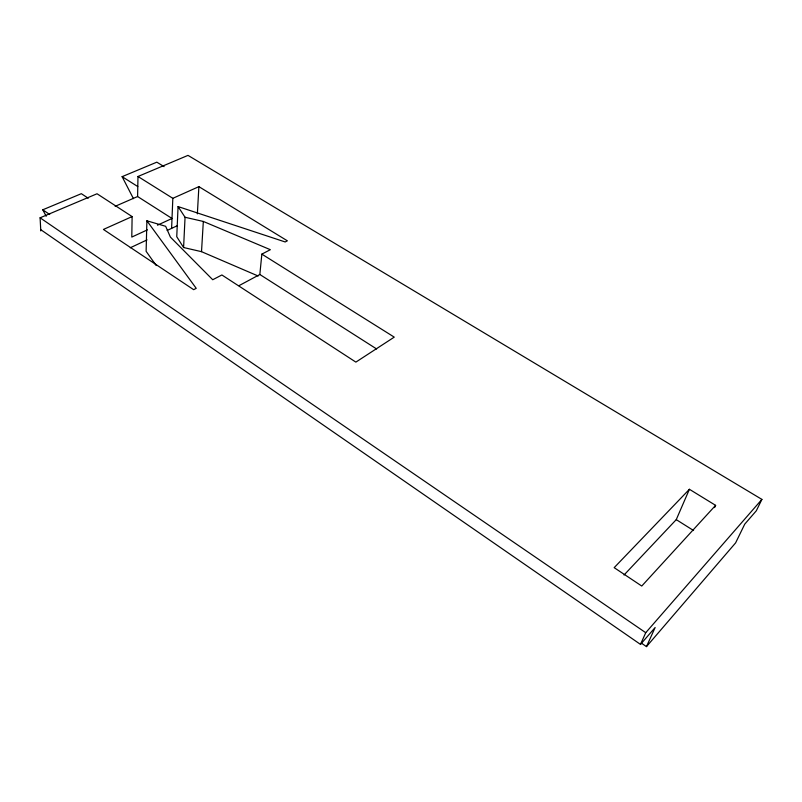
<?xml version="1.0" encoding="UTF-8"?>
<svg xmlns="http://www.w3.org/2000/svg" width="802" height="802" viewBox="0 0 802 802"><rect width="100%" height="100%" fill="white"/><g stroke="black" fill="none" stroke-linecap="round" stroke-linejoin="round"><path stroke-width="1.2" d="M40.792 230.916L40.1 217.803L97.042 193.763L132.119 216.58L131.789 237.071L147.428 229.843M157.483 225.192L172.009 218.475L137.603 196.53L137.984 176.49L187.999 155.377L761.9 499.395L756.316 510.784L744.747 524.127L735.614 542.874L646.462 646.623L641.309 643.064M238.996 285.662L259.838 274.495L261.843 254.124L394.253 337.131L355.867 362.113L221.883 274.966L212.73 279.738L170.395 237.101L165.663 226.304L146.896 220.791L146.124 251.317L156.22 265.542M171.608 228.369L172.831 198.325L137.984 176.49M172.831 198.325L198.886 186.645L287.367 240.821L285.181 241.963L178.074 206.575L176.751 236.71L183.588 247.527L201.513 251.668L258.164 276.018M183.588 247.527L185.061 217.272L178.074 206.575M197.362 213.873L198.886 186.645M201.513 251.668L203.327 221.452L185.061 217.272M624.026 575.014L676.256 519.636L689.409 489.28L715.615 505.35L714.592 507.596M40.742 229.663L640.497 644.407L645.74 632.698L761.9 499.395M646.462 646.623L655.144 627.505L640.497 644.407M715.615 505.35L641.76 586.041L614.172 567.656L689.409 489.28M261.843 254.124L270.354 249.693L203.327 221.452M130.285 247.758L147.037 239.898M167.147 230.465L177.182 225.753M132.119 216.58L103.428 229.442L193.663 289.682L196.229 288.339L146.896 220.791M115.137 206.325L137.603 196.53M46.205 216.269L42.777 209.793L81.333 193.683L88.23 198.214M133.453 198.665L122.115 176.661L156.821 162.164L164.089 166.626M676.256 519.636L693.58 530.533M122.115 176.661L137.794 186.565M259.838 274.495L376.629 348.97M42.777 209.793L49.704 214.495M40.1 217.803L645.74 632.698"/></g></svg>
